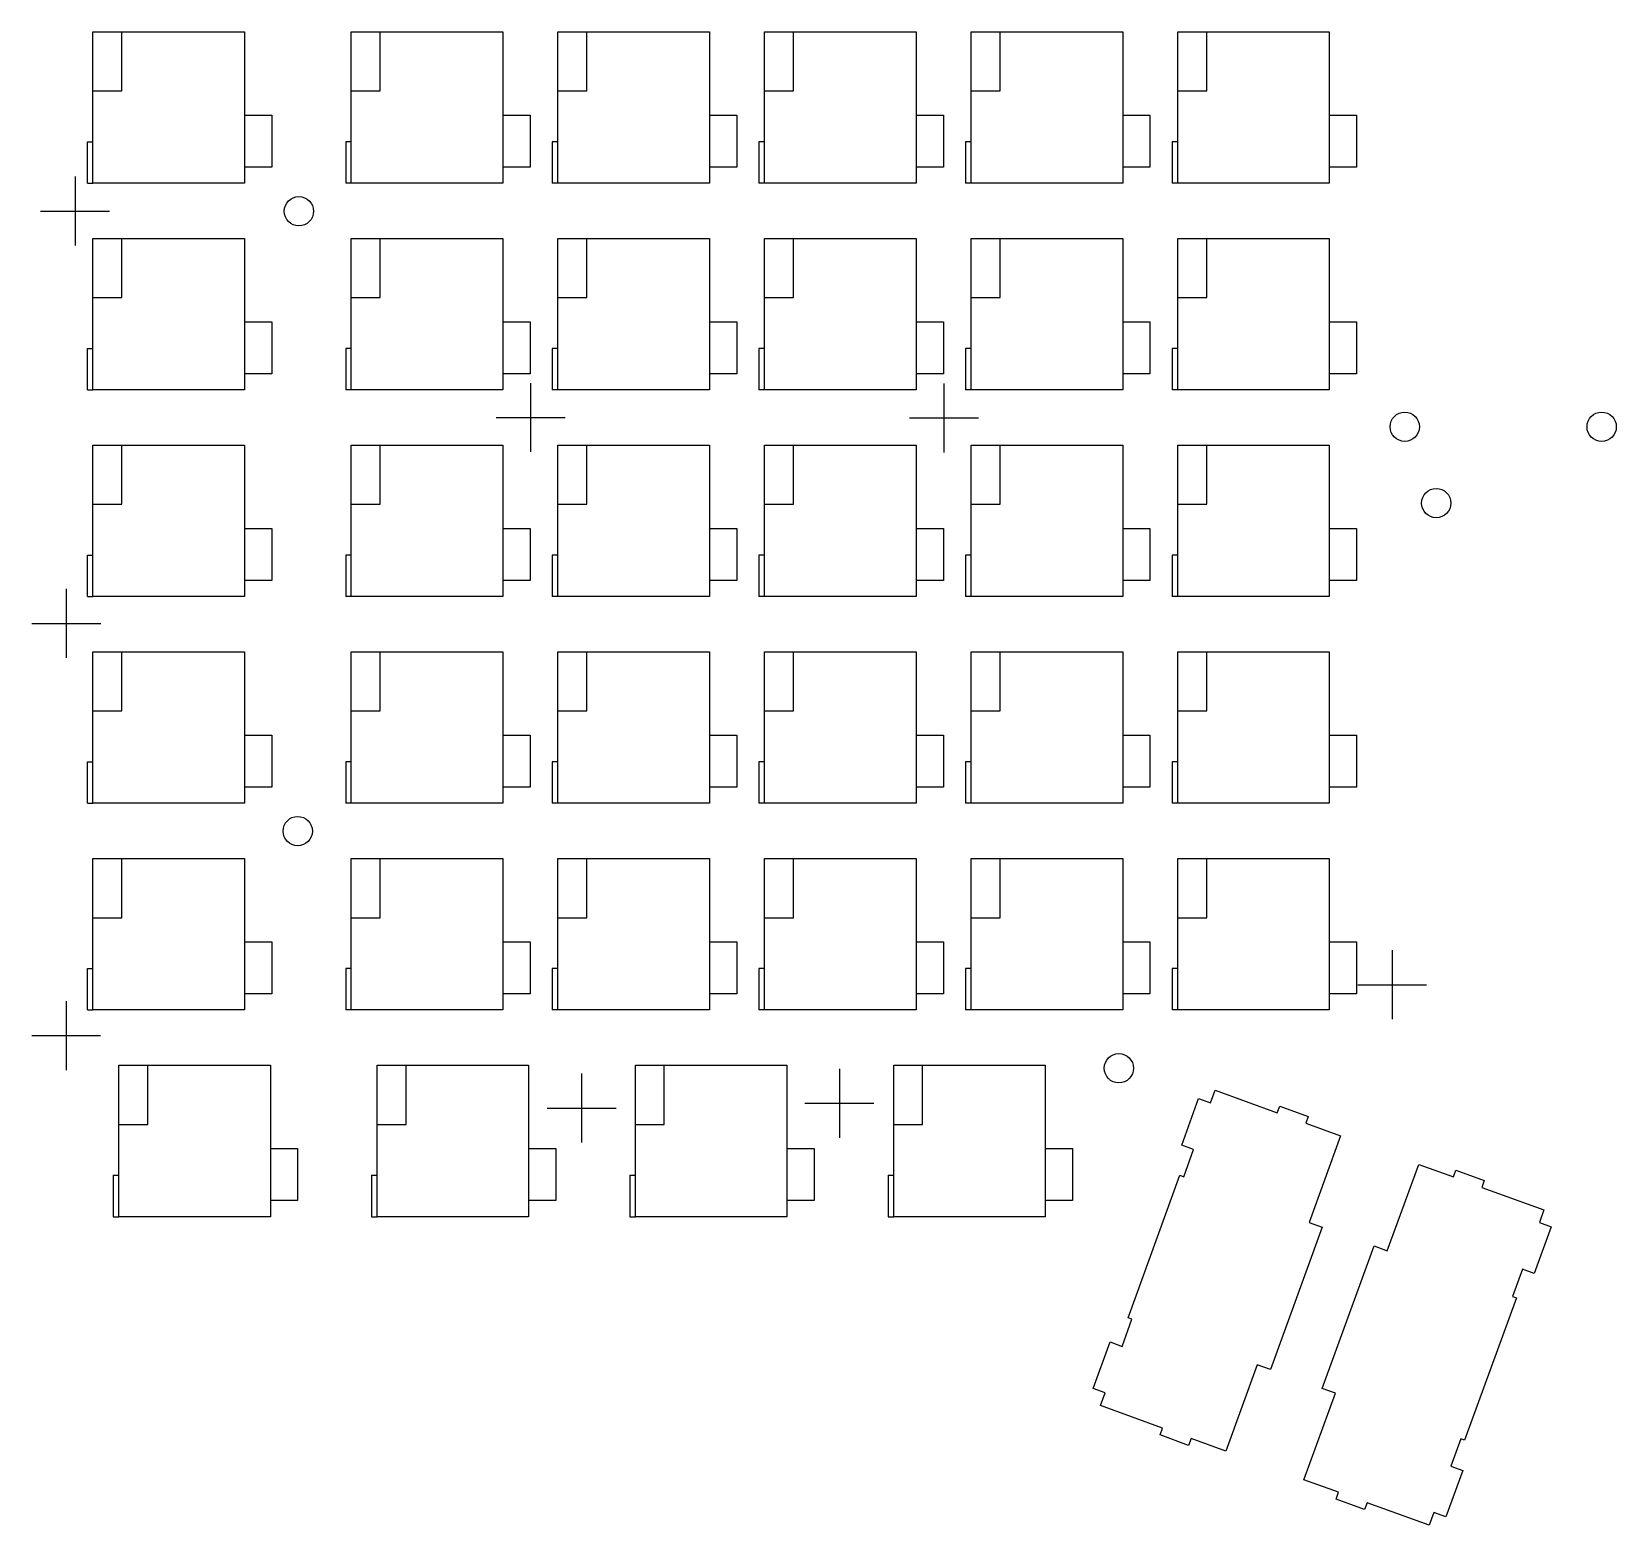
# Model space of a CAD drawing. Extents: x 6 to 153, y -154 to -17.
import ezdxf

# ---------------------------------------------------------------- set-up
doc = ezdxf.new("R2010")
doc.units = 0
doc.layers.add('BLACK', color=7, linetype='CONTINUOUS')

msp = doc.modelspace()

# ---------------------------------------------------------------- linework, layer by layer
at = {"layer": 'BLACK', "linetype": 'CONTINUOUS'}
for p, q in [((12.0655, -16.8275), (26.0355, -16.8275)), ((12.0655, -30.7975), (12.0655, -16.8275)), ((14.7325, -22.2885), (14.7325, -16.8275)), ((26.0355, -16.8275), (26.0355, -30.7975)), ((35.8775, -16.8275), (49.8475, -16.8275)), ((35.8775, -30.7975), (35.8775, -16.8275)), ((38.5445, -22.2885), (38.5445, -16.8275)), ((49.8475, -16.8275), (49.8475, -30.7975)), ((54.9275, -16.8275), (68.8975, -16.8275)), ((54.9275, -30.7975), (54.9275, -16.8275)), ((57.5945, -22.2885), (57.5945, -16.8275)), ((68.8975, -16.8275), (68.8975, -30.7975)), ((73.9775, -16.8275), (87.9475, -16.8275)), ((73.9775, -30.7975), (73.9775, -16.8275)), ((76.6445, -22.2885), (76.6445, -16.8275)), ((87.9475, -16.8275), (87.9475, -30.7975)), ((93.0275, -16.8275), (106.997, -16.8275)), ((93.0275, -30.7975), (93.0275, -16.8275)), ((95.6945, -22.2885), (95.6945, -16.8275)), ((106.997, -16.8275), (106.997, -30.7975)), ((112.078, -16.8275), (126.047, -16.8275)), ((112.078, -30.7975), (112.078, -16.8275)), ((114.744, -22.2885), (114.744, -16.8275)), ((126.047, -16.8275), (126.047, -30.7975)), ((12.0655, -22.2885), (14.7325, -22.2885)), ((35.8775, -22.2885), (38.5445, -22.2885)), ((54.9275, -22.2885), (57.5945, -22.2885)), ((73.9775, -22.2885), (76.6445, -22.2885)), ((93.0275, -22.2885), (95.6945, -22.2885)), ((112.078, -22.2885), (114.744, -22.2885)), ((26.0355, -24.5125), (28.5505, -24.5125)), ((28.5505, -24.5125), (28.5505, -29.3125)), ((49.8475, -24.5125), (52.3625, -24.5125)), ((52.3625, -24.5125), (52.3625, -29.3125)), ((68.8975, -24.5125), (71.4125, -24.5125)), ((71.4125, -24.5125), (71.4125, -29.3125)), ((87.9475, -24.5125), (90.4625, -24.5125)), ((90.4625, -24.5125), (90.4625, -29.3125)), ((106.997, -24.5125), (109.512, -24.5125)), ((109.512, -24.5125), (109.512, -29.3125)), ((126.047, -24.5125), (128.562, -24.5125)), ((128.562, -24.5125), (128.562, -29.3125)), ((11.5505, -30.7975), (11.5505, -26.9875)), ((11.5575, -26.9875), (12.0655, -26.9875)), ((35.3625, -26.9875), (35.3625, -30.7975)), ((35.8775, -26.9875), (35.3625, -26.9875)), ((54.4125, -26.9875), (54.4125, -30.7975)), ((54.9275, -26.9875), (54.4125, -26.9875)), ((73.4625, -26.9875), (73.4625, -30.7975)), ((73.9775, -26.9875), (73.4625, -26.9875)), ((92.5125, -26.9875), (92.5125, -30.7975)), ((93.0275, -26.9875), (92.5125, -26.9875)), ((111.562, -26.9875), (111.562, -30.7975)), ((112.078, -26.9875), (111.562, -26.9875)), ((10.414, -30.1879), (10.414, -36.5379)), ((28.5505, -29.3125), (26.0355, -29.3125)), ((52.3625, -29.3125), (49.8475, -29.3125)), ((71.4125, -29.3125), (68.8975, -29.3125)), ((90.4625, -29.3125), (87.9475, -29.3125)), ((109.512, -29.3125), (106.997, -29.3125)), ((128.562, -29.3125), (126.047, -29.3125)), ((11.5575, -30.7975), (12.0655, -30.7975)), ((26.0355, -30.7975), (12.0655, -30.7975)), ((35.8775, -30.7975), (35.3625, -30.7975)), ((49.8475, -30.7975), (35.8775, -30.7975)), ((54.9275, -30.7975), (54.4125, -30.7975)), ((68.8975, -30.7975), (54.9275, -30.7975)), ((73.9775, -30.7975), (73.4625, -30.7975)), ((87.9475, -30.7975), (73.9775, -30.7975)), ((93.0275, -30.7975), (92.5125, -30.7975)), ((106.997, -30.7975), (93.0275, -30.7975)), ((112.078, -30.7975), (111.562, -30.7975)), ((126.047, -30.7975), (112.078, -30.7975)), ((7.239, -33.3629), (13.589, -33.3629)), ((12.0655, -35.8775), (26.0355, -35.8775)), ((12.0655, -49.8475), (12.0655, -35.8775)), ((14.7325, -41.3385), (14.7325, -35.8775)), ((26.0355, -35.8775), (26.0355, -49.8475)), ((35.8775, -35.8775), (49.8475, -35.8775)), ((35.8775, -49.8475), (35.8775, -35.8775)), ((38.5445, -41.3385), (38.5445, -35.8775)), ((49.8475, -35.8775), (49.8475, -49.8475)), ((54.9275, -35.8775), (68.8975, -35.8775)), ((54.9275, -49.8475), (54.9275, -35.8775)), ((57.5945, -41.3385), (57.5945, -35.8775)), ((68.8975, -35.8775), (68.8975, -49.8475)), ((73.9775, -35.8775), (87.9475, -35.8775)), ((73.9775, -49.8475), (73.9775, -35.8775)), ((76.6445, -41.3385), (76.6445, -35.8775)), ((87.9475, -35.8775), (87.9475, -49.8475)), ((93.0275, -35.8775), (106.997, -35.8775)), ((93.0275, -49.8475), (93.0275, -35.8775)), ((95.6945, -41.3385), (95.6945, -35.8775)), ((106.997, -35.8775), (106.997, -49.8475)), ((112.078, -35.8775), (126.047, -35.8775)), ((112.078, -49.8475), (112.078, -35.8775)), ((114.744, -41.3385), (114.744, -35.8775)), ((126.047, -35.8775), (126.047, -49.8475)), ((12.0655, -41.3385), (14.7325, -41.3385)), ((35.8775, -41.3385), (38.5445, -41.3385)), ((54.9275, -41.3385), (57.5945, -41.3385)), ((73.9775, -41.3385), (76.6445, -41.3385)), ((93.0275, -41.3385), (95.6945, -41.3385)), ((112.078, -41.3385), (114.744, -41.3385)), ((26.0355, -43.5625), (28.5505, -43.5625)), ((28.5505, -43.5625), (28.5505, -48.3625)), ((49.8475, -43.5625), (52.3625, -43.5625)), ((52.3625, -43.5625), (52.3625, -48.3625)), ((68.8975, -43.5625), (71.4125, -43.5625)), ((71.4125, -43.5625), (71.4125, -48.3625)), ((87.9475, -43.5625), (90.4625, -43.5625)), ((90.4625, -43.5625), (90.4625, -48.3625)), ((106.997, -43.5625), (109.512, -43.5625)), ((109.512, -43.5625), (109.512, -48.3625)), ((126.047, -43.5625), (128.562, -43.5625)), ((128.562, -43.5625), (128.562, -48.3625)), ((11.5505, -49.8475), (11.5505, -46.0375)), ((11.5575, -46.0375), (12.0655, -46.0375)), ((35.3625, -46.0375), (35.3625, -49.8475)), ((35.8775, -46.0375), (35.3625, -46.0375)), ((54.4125, -46.0375), (54.4125, -49.8475)), ((54.9275, -46.0375), (54.4125, -46.0375)), ((73.4625, -46.0375), (73.4625, -49.8475)), ((73.9775, -46.0375), (73.4625, -46.0375)), ((92.5125, -46.0375), (92.5125, -49.8475)), ((93.0275, -46.0375), (92.5125, -46.0375)), ((111.562, -46.0375), (111.562, -49.8475)), ((112.078, -46.0375), (111.562, -46.0375)), ((28.5505, -48.3625), (26.0355, -48.3625)), ((52.3625, -48.3625), (49.8475, -48.3625)), ((52.4129, -49.2125), (52.4129, -55.5625)), ((71.4125, -48.3625), (68.8975, -48.3625)), ((90.4625, -48.3625), (87.9475, -48.3625)), ((90.5129, -49.2506), (90.5129, -55.6006)), ((109.512, -48.3625), (106.997, -48.3625)), ((128.562, -48.3625), (126.047, -48.3625)), ((11.5575, -49.8475), (12.0655, -49.8475)), ((26.0355, -49.8475), (12.0655, -49.8475)), ((35.8775, -49.8475), (35.3625, -49.8475)), ((49.8475, -49.8475), (35.8775, -49.8475)), ((54.9275, -49.8475), (54.4125, -49.8475)), ((68.8975, -49.8475), (54.9275, -49.8475)), ((73.9775, -49.8475), (73.4625, -49.8475)), ((87.9475, -49.8475), (73.9775, -49.8475)), ((93.0275, -49.8475), (92.5125, -49.8475)), ((106.997, -49.8475), (93.0275, -49.8475)), ((112.078, -49.8475), (111.562, -49.8475)), ((126.047, -49.8475), (112.078, -49.8475)), ((49.2379, -52.3875), (55.5879, -52.3875)), ((87.3379, -52.4256), (93.6879, -52.4256)), ((12.0655, -54.9275), (26.0355, -54.9275)), ((12.0655, -68.8975), (12.0655, -54.9275)), ((14.7325, -60.3885), (14.7325, -54.9275)), ((26.0355, -54.9275), (26.0355, -68.8975)), ((35.8775, -54.9275), (49.8475, -54.9275)), ((35.8775, -68.8975), (35.8775, -54.9275)), ((38.5445, -60.3885), (38.5445, -54.9275)), ((49.8475, -54.9275), (49.8475, -68.8975)), ((54.9275, -54.9275), (68.8975, -54.9275)), ((54.9275, -68.8975), (54.9275, -54.9275)), ((57.5945, -60.3885), (57.5945, -54.9275)), ((68.8975, -54.9275), (68.8975, -68.8975)), ((73.9775, -54.9275), (87.9475, -54.9275)), ((73.9775, -68.8975), (73.9775, -54.9275)), ((76.6445, -60.3885), (76.6445, -54.9275)), ((87.9475, -54.9275), (87.9475, -68.8975)), ((93.0275, -54.9275), (106.997, -54.9275)), ((93.0275, -68.8975), (93.0275, -54.9275)), ((95.6945, -60.3885), (95.6945, -54.9275)), ((106.997, -54.9275), (106.997, -68.8975)), ((112.078, -54.9275), (126.047, -54.9275)), ((112.078, -68.8975), (112.078, -54.9275)), ((114.744, -60.3885), (114.744, -54.9275)), ((126.047, -54.9275), (126.047, -68.8975)), ((12.0655, -60.3885), (14.7325, -60.3885)), ((35.8775, -60.3885), (38.5445, -60.3885)), ((54.9275, -60.3885), (57.5945, -60.3885)), ((73.9775, -60.3885), (76.6445, -60.3885)), ((93.0275, -60.3885), (95.6945, -60.3885)), ((112.078, -60.3885), (114.744, -60.3885)), ((26.0355, -62.6125), (28.5505, -62.6125)), ((28.5505, -62.6125), (28.5505, -67.4125)), ((49.8475, -62.6125), (52.3625, -62.6125)), ((52.3625, -62.6125), (52.3625, -67.4125)), ((68.8975, -62.6125), (71.4125, -62.6125)), ((71.4125, -62.6125), (71.4125, -67.4125)), ((87.9475, -62.6125), (90.4625, -62.6125)), ((90.4625, -62.6125), (90.4625, -67.4125)), ((106.997, -62.6125), (109.512, -62.6125)), ((109.512, -62.6125), (109.512, -67.4125)), ((126.047, -62.6125), (128.562, -62.6125)), ((128.562, -62.6125), (128.562, -67.4125)), ((11.5505, -68.8975), (11.5505, -65.0875)), ((11.5575, -65.0875), (12.0655, -65.0875)), ((35.3625, -65.0875), (35.3625, -68.8975)), ((35.8775, -65.0875), (35.3625, -65.0875)), ((54.4125, -65.0875), (54.4125, -68.8975)), ((54.9275, -65.0875), (54.4125, -65.0875)), ((73.4625, -65.0875), (73.4625, -68.8975)), ((73.9775, -65.0875), (73.4625, -65.0875)), ((92.5125, -65.0875), (92.5125, -68.8975)), ((93.0275, -65.0875), (92.5125, -65.0875)), ((111.562, -65.0875), (111.562, -68.8975)), ((112.078, -65.0875), (111.562, -65.0875)), ((9.6012, -68.1863), (9.6012, -74.5363)), ((28.5505, -67.4125), (26.0355, -67.4125)), ((52.3625, -67.4125), (49.8475, -67.4125)), ((71.4125, -67.4125), (68.8975, -67.4125)), ((90.4625, -67.4125), (87.9475, -67.4125)), ((109.512, -67.4125), (106.997, -67.4125)), ((128.562, -67.4125), (126.047, -67.4125)), ((11.5575, -68.8975), (12.0655, -68.8975)), ((26.0355, -68.8975), (12.0655, -68.8975)), ((35.8775, -68.8975), (35.3625, -68.8975)), ((49.8475, -68.8975), (35.8775, -68.8975)), ((54.9275, -68.8975), (54.4125, -68.8975)), ((68.8975, -68.8975), (54.9275, -68.8975)), ((73.9775, -68.8975), (73.4625, -68.8975)), ((87.9475, -68.8975), (73.9775, -68.8975)), ((93.0275, -68.8975), (92.5125, -68.8975)), ((106.997, -68.8975), (93.0275, -68.8975)), ((112.078, -68.8975), (111.562, -68.8975)), ((126.047, -68.8975), (112.078, -68.8975)), ((6.4262, -71.3613), (12.7762, -71.3613)), ((12.0655, -73.9775), (26.0355, -73.9775)), ((12.0655, -87.9475), (12.0655, -73.9775)), ((14.7325, -79.4385), (14.7325, -73.9775)), ((26.0355, -73.9775), (26.0355, -87.9475)), ((35.8775, -73.9775), (49.8475, -73.9775)), ((35.8775, -87.9475), (35.8775, -73.9775)), ((38.5445, -79.4385), (38.5445, -73.9775)), ((49.8475, -73.9775), (49.8475, -87.9475)), ((54.9275, -73.9775), (68.8975, -73.9775)), ((54.9275, -87.9475), (54.9275, -73.9775)), ((57.5945, -79.4385), (57.5945, -73.9775)), ((68.8975, -73.9775), (68.8975, -87.9475)), ((73.9775, -73.9775), (87.9475, -73.9775)), ((73.9775, -87.9475), (73.9775, -73.9775)), ((76.6445, -79.4385), (76.6445, -73.9775)), ((87.9475, -73.9775), (87.9475, -87.9475)), ((93.0275, -73.9775), (106.997, -73.9775)), ((93.0275, -87.9475), (93.0275, -73.9775)), ((95.6945, -79.4385), (95.6945, -73.9775)), ((106.997, -73.9775), (106.997, -87.9475)), ((112.078, -73.9775), (126.047, -73.9775)), ((112.078, -87.9475), (112.078, -73.9775)), ((114.744, -79.4385), (114.744, -73.9775)), ((126.047, -73.9775), (126.047, -87.9475)), ((12.0655, -79.4385), (14.7325, -79.4385)), ((35.8775, -79.4385), (38.5445, -79.4385)), ((54.9275, -79.4385), (57.5945, -79.4385)), ((73.9775, -79.4385), (76.6445, -79.4385)), ((93.0275, -79.4385), (95.6945, -79.4385)), ((112.078, -79.4385), (114.744, -79.4385)), ((26.0355, -81.6625), (28.5505, -81.6625)), ((28.5505, -81.6625), (28.5505, -86.4625)), ((49.8475, -81.6625), (52.3625, -81.6625)), ((52.3625, -81.6625), (52.3625, -86.4625)), ((68.8975, -81.6625), (71.4125, -81.6625)), ((71.4125, -81.6625), (71.4125, -86.4625)), ((87.9475, -81.6625), (90.4625, -81.6625)), ((90.4625, -81.6625), (90.4625, -86.4625)), ((106.997, -81.6625), (109.512, -81.6625)), ((109.512, -81.6625), (109.512, -86.4625)), ((126.047, -81.6625), (128.562, -81.6625)), ((128.562, -81.6625), (128.562, -86.4625)), ((11.5505, -87.9475), (11.5505, -84.1375)), ((11.5575, -84.1375), (12.0655, -84.1375)), ((35.3625, -84.1375), (35.3625, -87.9475)), ((35.8775, -84.1375), (35.3625, -84.1375)), ((54.4125, -84.1375), (54.4125, -87.9475)), ((54.9275, -84.1375), (54.4125, -84.1375)), ((73.4625, -84.1375), (73.4625, -87.9475)), ((73.9775, -84.1375), (73.4625, -84.1375)), ((92.5125, -84.1375), (92.5125, -87.9475)), ((93.0275, -84.1375), (92.5125, -84.1375)), ((111.562, -84.1375), (111.562, -87.9475)), ((112.078, -84.1375), (111.562, -84.1375)), ((28.5505, -86.4625), (26.0355, -86.4625)), ((52.3625, -86.4625), (49.8475, -86.4625)), ((71.4125, -86.4625), (68.8975, -86.4625)), ((90.4625, -86.4625), (87.9475, -86.4625)), ((109.512, -86.4625), (106.997, -86.4625)), ((128.562, -86.4625), (126.047, -86.4625)), ((11.5575, -87.9475), (12.0655, -87.9475)), ((26.0355, -87.9475), (12.0655, -87.9475)), ((35.8775, -87.9475), (35.3625, -87.9475)), ((49.8475, -87.9475), (35.8775, -87.9475)), ((54.9275, -87.9475), (54.4125, -87.9475)), ((68.8975, -87.9475), (54.9275, -87.9475)), ((73.9775, -87.9475), (73.4625, -87.9475)), ((87.9475, -87.9475), (73.9775, -87.9475)), ((93.0275, -87.9475), (92.5125, -87.9475)), ((106.997, -87.9475), (93.0275, -87.9475)), ((112.078, -87.9475), (111.562, -87.9475)), ((126.047, -87.9475), (112.078, -87.9475)), ((12.0655, -93.0275), (26.0355, -93.0275)), ((12.0655, -106.997), (12.0655, -93.0275)), ((14.7325, -98.4885), (14.7325, -93.0275)), ((26.0355, -93.0275), (26.0355, -106.997)), ((35.8775, -93.0275), (49.8475, -93.0275)), ((35.8775, -106.997), (35.8775, -93.0275)), ((38.5445, -98.4885), (38.5445, -93.0275)), ((49.8475, -93.0275), (49.8475, -106.997)), ((54.9275, -93.0275), (68.8975, -93.0275)), ((54.9275, -106.997), (54.9275, -93.0275)), ((57.5945, -98.4885), (57.5945, -93.0275)), ((68.8975, -93.0275), (68.8975, -106.997)), ((73.9775, -93.0275), (87.9475, -93.0275)), ((73.9775, -106.997), (73.9775, -93.0275)), ((76.6445, -98.4885), (76.6445, -93.0275)), ((87.9475, -93.0275), (87.9475, -106.997)), ((93.0275, -93.0275), (106.997, -93.0275)), ((93.0275, -106.997), (93.0275, -93.0275)), ((95.6945, -98.4885), (95.6945, -93.0275)), ((106.997, -93.0275), (106.997, -106.997)), ((112.078, -93.0275), (126.047, -93.0275)), ((112.078, -106.997), (112.078, -93.0275)), ((114.744, -98.4885), (114.744, -93.0275)), ((126.047, -93.0275), (126.047, -106.997)), ((12.0655, -98.4885), (14.7325, -98.4885)), ((35.8775, -98.4885), (38.5445, -98.4885)), ((54.9275, -98.4885), (57.5945, -98.4885)), ((73.9775, -98.4885), (76.6445, -98.4885)), ((93.0275, -98.4885), (95.6945, -98.4885)), ((112.078, -98.4885), (114.744, -98.4885)), ((26.0355, -100.712), (28.5505, -100.712)), ((28.5505, -100.712), (28.5505, -105.512)), ((49.8475, -100.712), (52.3625, -100.712)), ((52.3625, -100.712), (52.3625, -105.512)), ((68.8975, -100.712), (71.4125, -100.712)), ((71.4125, -100.712), (71.4125, -105.512)), ((87.9475, -100.712), (90.4625, -100.712)), ((90.4625, -100.712), (90.4625, -105.512)), ((106.997, -100.712), (109.512, -100.712)), ((109.512, -100.712), (109.512, -105.512)), ((126.047, -100.712), (128.562, -100.712)), ((128.562, -100.712), (128.562, -105.512)), ((131.839, -101.498), (131.839, -107.848)), ((11.5505, -106.997), (11.5505, -103.188)), ((11.5575, -103.188), (12.0655, -103.188)), ((35.3625, -103.188), (35.3625, -106.997)), ((35.8775, -103.188), (35.3625, -103.188)), ((54.4125, -103.188), (54.4125, -106.997)), ((54.9275, -103.188), (54.4125, -103.188)), ((73.4625, -103.188), (73.4625, -106.997)), ((73.9775, -103.188), (73.4625, -103.188)), ((92.5125, -103.188), (92.5125, -106.997)), ((93.0275, -103.188), (92.5125, -103.188)), ((111.562, -103.188), (111.562, -106.997)), ((112.078, -103.188), (111.562, -103.188)), ((128.664, -104.673), (135.014, -104.673)), ((9.5885, -106.185), (9.5885, -112.535)), ((28.5505, -105.512), (26.0355, -105.512)), ((52.3625, -105.512), (49.8475, -105.512)), ((71.4125, -105.512), (68.8975, -105.512)), ((90.4625, -105.512), (87.9475, -105.512)), ((109.512, -105.512), (106.997, -105.512)), ((128.562, -105.512), (126.047, -105.512)), ((11.5575, -106.997), (12.0655, -106.997)), ((26.0355, -106.997), (12.0655, -106.997)), ((35.8775, -106.997), (35.3625, -106.997)), ((49.8475, -106.997), (35.8775, -106.997)), ((54.9275, -106.997), (54.4125, -106.997)), ((68.8975, -106.997), (54.9275, -106.997)), ((73.9775, -106.997), (73.4625, -106.997)), ((87.9475, -106.997), (73.9775, -106.997)), ((93.0275, -106.997), (92.5125, -106.997)), ((106.997, -106.997), (93.0275, -106.997)), ((112.078, -106.997), (111.562, -106.997)), ((126.047, -106.997), (112.078, -106.997)), ((6.4135, -109.36), (12.7635, -109.36)), ((14.446, -126.047), (14.446, -112.078)), ((14.446, -112.078), (28.416, -112.078)), ((17.113, -117.538), (17.113, -112.078)), ((28.416, -112.078), (28.416, -126.047)), ((38.2585, -126.047), (38.2585, -112.078)), ((38.2585, -112.078), (52.2285, -112.078)), ((40.9255, -117.538), (40.9255, -112.078)), ((52.2285, -112.078), (52.2285, -126.047)), ((62.071, -126.047), (62.071, -112.078)), ((62.071, -112.078), (76.041, -112.078)), ((64.738, -117.538), (64.738, -112.078)), ((76.041, -112.078), (76.041, -126.047)), ((80.8736, -112.42), (80.8736, -118.77)), ((85.8835, -126.047), (85.8835, -112.078)), ((85.8835, -112.078), (99.8535, -112.078)), ((88.5505, -117.538), (88.5505, -112.078)), ((99.8535, -112.078), (99.8535, -126.047)), ((57.1119, -112.865), (57.1119, -119.215)), ((112.437, -119.459), (114.001, -115.163)), ((114.001, -115.163), (115.099, -115.563)), ((115.099, -115.563), (115.524, -114.396)), ((115.524, -114.396), (121.252, -116.481)), ((53.9369, -116.04), (60.2869, -116.04)), ((77.6986, -115.595), (84.0486, -115.595)), ((121.252, -116.481), (121.479, -115.857)), ((121.479, -115.857), (124.105, -116.813)), ((124.105, -116.813), (123.878, -117.437)), ((14.446, -117.538), (17.113, -117.538)), ((38.2585, -117.538), (40.9255, -117.538)), ((62.071, -117.538), (64.738, -117.538)), ((85.8835, -117.538), (88.5505, -117.538)), ((123.878, -117.437), (127.076, -118.601)), ((28.416, -119.762), (30.931, -119.762)), ((30.931, -119.762), (30.931, -124.562)), ((52.2285, -119.762), (54.7435, -119.762)), ((54.7435, -119.762), (54.7435, -124.562)), ((76.041, -119.762), (78.556, -119.762)), ((78.556, -119.762), (78.556, -124.562)), ((99.8535, -119.762), (102.368, -119.762)), ((102.368, -119.762), (102.368, -124.562)), ((113.535, -119.859), (112.437, -119.459)), ((127.076, -118.601), (124.175, -126.57)), ((112.623, -122.365), (113.535, -119.859)), ((131.384, -129.193), (134.284, -121.224)), ((134.284, -121.224), (137.482, -122.388)), ((13.931, -122.237), (13.931, -126.047)), ((13.931, -122.237), (14.446, -122.237)), ((37.7435, -122.237), (37.7435, -126.047)), ((37.7435, -122.237), (38.2585, -122.237)), ((61.556, -122.237), (61.556, -126.047)), ((61.556, -122.237), (62.071, -122.237)), ((85.3685, -122.237), (85.3685, -126.047)), ((85.3685, -122.237), (85.8835, -122.237)), ((107.487, -135.362), (112.265, -122.235)), ((112.265, -122.235), (112.623, -122.365)), ((137.482, -122.388), (137.709, -121.765)), ((137.709, -121.765), (140.335, -122.72)), ((140.335, -122.72), (140.108, -123.344)), ((140.108, -123.344), (145.836, -125.429)), ((30.931, -124.562), (28.416, -124.562)), ((54.7435, -124.562), (52.2285, -124.562)), ((78.556, -124.562), (76.041, -124.562)), ((102.368, -124.562), (99.8535, -124.562)), ((145.836, -125.429), (145.412, -126.595)), ((13.931, -126.047), (14.446, -126.047)), ((28.416, -126.047), (14.446, -126.047)), ((37.7435, -126.047), (38.2585, -126.047)), ((52.2285, -126.047), (38.2585, -126.047)), ((61.556, -126.047), (62.071, -126.047)), ((76.041, -126.047), (62.071, -126.047)), ((85.3685, -126.047), (85.8835, -126.047)), ((99.8535, -126.047), (85.8835, -126.047)), ((125.393, -127.013), (120.615, -140.14)), ((124.175, -126.57), (125.393, -127.013)), ((146.51, -126.995), (144.946, -131.291)), ((145.412, -126.595), (146.51, -126.995)), ((125.388, -141.878), (130.166, -128.75)), ((130.166, -128.75), (131.384, -129.193)), ((143.848, -130.892), (142.936, -133.398)), ((144.946, -131.291), (143.848, -130.892)), ((143.294, -133.528), (138.516, -146.656)), ((142.936, -133.398), (143.294, -133.528)), ((106.933, -137.999), (107.845, -135.493)), ((107.845, -135.493), (107.487, -135.362)), ((104.271, -141.895), (105.835, -137.599)), ((105.835, -137.599), (106.933, -137.999)), ((119.397, -139.697), (116.497, -147.666)), ((120.615, -140.14), (119.397, -139.697)), ((105.369, -142.295), (104.271, -141.895)), ((104.945, -143.461), (105.369, -142.295)), ((123.705, -150.29), (126.606, -142.321)), ((126.606, -142.321), (125.388, -141.878)), ((110.673, -145.546), (104.945, -143.461)), ((110.446, -146.17), (110.673, -145.546)), ((113.072, -147.126), (110.446, -146.17)), ((113.299, -146.502), (113.072, -147.126)), ((116.497, -147.666), (113.299, -146.502)), ((138.158, -146.525), (137.246, -149.032)), ((138.516, -146.656), (138.158, -146.525)), ((126.903, -151.454), (123.705, -150.29)), ((138.344, -149.431), (136.78, -153.727)), ((137.246, -149.032), (138.344, -149.431)), ((126.677, -152.077), (126.903, -151.454)), ((129.302, -153.033), (126.677, -152.077)), ((129.529, -152.409), (129.302, -153.033)), ((135.257, -154.494), (129.529, -152.409)), ((135.682, -153.328), (135.257, -154.494)), ((136.78, -153.727), (135.682, -153.328))]:
    msp.add_line(p, q, dxfattribs=at)
at = {"layer": 'BLACK'}
for centre in [(31.0515, -33.3756), (133, -53.2384), (151.155, -53.2384), (135.903, -60.2742), (30.9372, -90.5129), (106.642, -112.37)]:
    msp.add_circle(centre, 1.35, dxfattribs=at)

doc.saveas('drawing.dxf')
